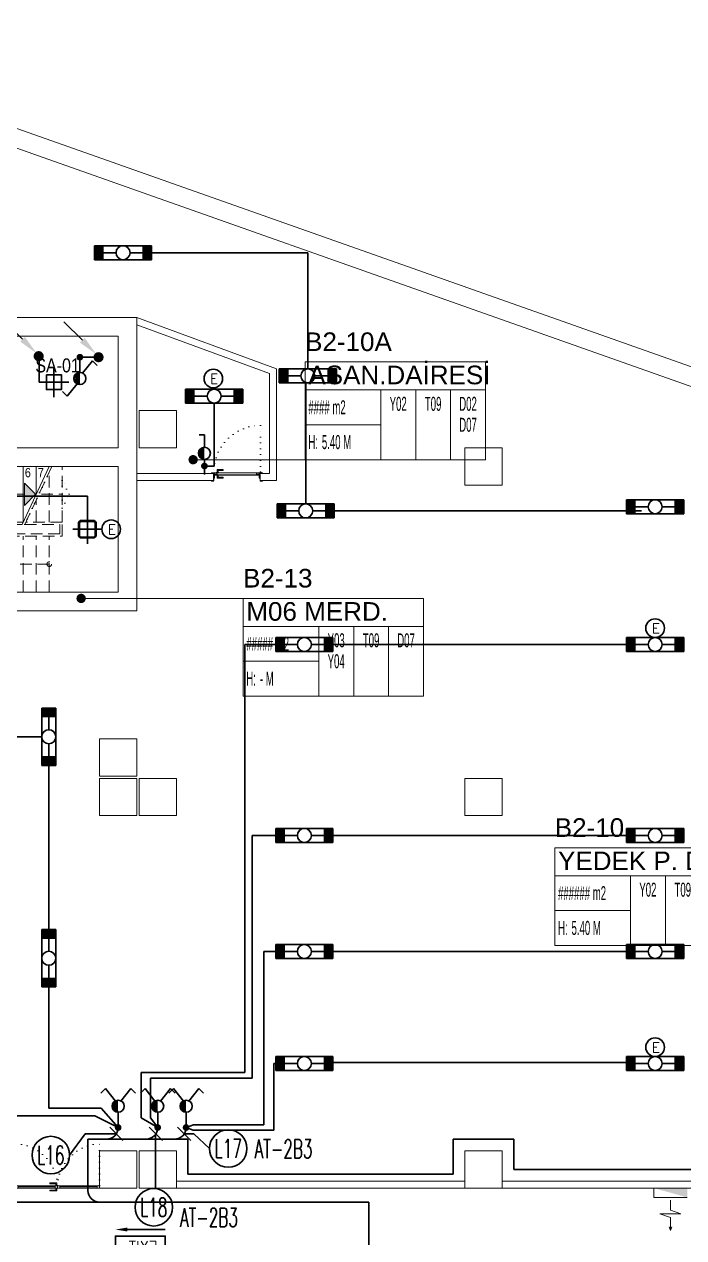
# Model space of a CAD drawing. Header units: metres. Extents: x -13316 to 152404, y -3899 to 30226.
# Drawn here: x 5433 to 6850, y 5013 to 7620 of the extents above; entities that cross this region are included whole.
import ezdxf
from ezdxf.enums import TextEntityAlignment as Align

# ---------------------------------------------------------------- set-up
doc = ezdxf.new("R2010")
doc.units = ezdxf.units.M
doc.header["$LTSCALE"] = 100
doc.header["$MEASUREMENT"] = 0
doc.linetypes.add('DOT2', pattern=[0.125, 0, -0.125])
doc.linetypes.add('HIDDEN', pattern=[0.375, 0.25, -0.125])
doc.layers.get('0').update_dxf_attribs({"color": 9, "lineweight": 9})
for name, color, linetype, lineweight in [('00', 9, 'Continuous', 9), ('01', 9, 'Continuous', 9), ('06B', 9, 'Continuous', 9), ('06D', 9, 'Continuous', 9), ('10', 9, 'Continuous', 9), ('15', 9, 'Continuous', 9), ('19', 9, 'Continuous', 9), ('19D', 9, 'DOT2', 9), ('20', 9, 'DOT2', 9), ('21', 9, 'Continuous', 9), ('21_mahal200', 9, 'Continuous', 9), ('25', 9, 'Continuous', 9), ('32-ekipman', 9, 'Continuous', 9), ('E-1x36 W SIVAÜSTÜ FLUORESAN ARMATÜR (ETANŞ)', 7, 'Continuous', 30), ('E-1x58W ETANŞ FLUORESAN ARMATÜR (DİKEY MONTAJ)', 7, 'Continuous', 30), ('E-1x8 W ÇIKIŞ ARMATÜRÜ (TİP 2)', 7, 'Continuous', 30), ('E-2x18(W) PL DOWNLIGHT ARMATÜR (SIVAÜSTÜ)', 7, 'Continuous', 30), ('E-2x36 W SIVAÜSTÜ FLUORESAN ARMATÜR (ETANŞ)', 7, 'Continuous', 30), ('E-ACİL AYDINLATMA KİTİ', 7, 'Continuous', 30), ('E-ANAHTAR (ETANŞ)', 7, 'Continuous', 30), ('E-KABLO', 7, 'Continuous', 30), ('E-KOMÜTATÖR ANAHTAR (ETANŞ)', 7, 'Continuous', 30), ('E-LINYE', 7, 'Continuous', 30), ('E-VAEVİYEN ANAHTAR (ETANŞ)', 7, 'Continuous', 30), ('E-YUKARIDAN GELEN HAT', 7, 'Continuous', 30)]:
    doc.layers.add(name, color=color, linetype=linetype, lineweight=lineweight)
doc.styles.add('Arial', font='arial.ttf', dxfattribs={"height": 2.5})
doc.styles.add('E-YAZI', font='txttw.shx')
doc.styles.add('MuuM_TEXT-STANDART', font='ARIALN.TTF')
doc.dimstyles.new('MuuM_DIM200', dxfattribs={"dimscale": 20, "dimtxt": 2, "dimasz": 1, "dimexe": 1, "dimexo": 1, "dimgap": 1, "dimtad": 1, "dimdec": 1, "dimrnd": 0.5, "dimdsep": 46, "dimtxsty": 'MuuM_TEXT-STANDART', "dimblk": 'ARCHTICK', "dimcen": 0, "dimdle": 0.15, "dimclrd": 256, "dimclre": 256, "dimclrt": 256, "dimadec": 0, "dimazin": 0, "dimtfac": 5, "dimtdec": 1, "dimtix": 1, "dimtmove": 2, "dimatfit": 3, "dimldrblk": 'DOT', "dimfxl": 3, "dimfxlon": 1, "dimtolj": 1, "dimlwd": -1, "dimlwe": -1, "dimarcsym": 0})

# ---------------------------------------------------------------- blocks, each defined once
blk = doc.blocks.new('_ArchTick')
at = {"color": 0, "linetype": 'ByBlock', "const_width": 0.15}
blk.add_lwpolyline([(-0.5, -0.5), (0.5, 0.5)], dxfattribs=at)
blk = doc.blocks.new('*D648')
at = {"layer": '25', "transparency": 16777216}
for p, q in [((3834.6, 5135), (3754.6, 5135)), ((3774.6, 5135), (3774.6, 5155)), ((3774.6, 5120), (3774.6, 5135)), ((3834.6, 5120), (3754.6, 5120)), ((3774.6, 5120), (3774.6, 5100))]:
    blk.add_line(p, q, dxfattribs=at)
at = {"layer": '25', "transparency": 16777216, "xscale": 20, "yscale": 20, "zscale": 20}
for p, rotation in [((3774.6, 5135), 270), ((3774.6, 5120), 90)]:
    blk.add_blockref('_ArchTick', p, dxfattribs=dict(at, rotation=rotation))
at = {"layer": '25', "transparency": 16777216, "insert": (3734.2, 5127.5), "char_height": 40, "attachment_point": 5, "rotation": 90, "style": 'MuuM_TEXT-STANDART'}
blk.add_mtext('\\A1;15', dxfattribs=at)
blk = doc.blocks.new('_Dot')
at = {"color": 0, "linetype": 'ByBlock', "lineweight": -2}
blk.add_line((-0.5, 0), (-1, 0), dxfattribs=at)
at = {"color": 0, "linetype": 'ByBlock', "const_width": 0.5}
blk.add_lwpolyline([(-0.25, 0, 1), (0.25, 0, 1)], format="xyb", close=True, dxfattribs=at)
blk = doc.blocks.new('100_2x36 W SIVAÜSTÜ FLUORESAN ARMATÜR (ETANŞ)')
at = {"layer": 'E-2x36 W SIVAÜSTÜ FLUORESAN ARMATÜR (ETANŞ)', "color": 4}
for p, q in [((-6.15, 1.5), (6.15, 1.5)), ((-6.15, 1.5), (-6.15, -1.5)), ((-1.5, 0), (-6.15, 0)), ((1.5, 0), (6.15, 0)), ((6.15, 1.5), (6.15, -1.5)), ((-6.15, -1.5), (6.15, -1.5))]:
    blk.add_line(p, q, dxfattribs=at)
blk.add_circle((0, 0), 1.5, dxfattribs=at)
for points in [[(-4.15, 1.5), (-4.15, -1.5), (-6.15, 1.5), (-6.15, -1.5)], [(4.15, 1.5), (4.15, -1.5), (6.15, 1.5), (6.15, -1.5)]]:
    blk.add_solid(points, dxfattribs=at)
blk = doc.blocks.new('100_KOMÜTATÖR ANAHTAR (ETANŞ)')
at = {"layer": 'E-KOMÜTATÖR ANAHTAR (ETANŞ)', "color": 4}
for p, q in [((-1.7, 5.22), (-2.33, 4.62)), ((-0.37, 3.56), (-1.7, 5.22)), ((0.37, 3.56), (1.7, 5.22)), ((1.7, 5.22), (2.33, 4.62)), ((0, 2.05), (0, 0))]:
    blk.add_line(p, q, dxfattribs=at)
at = {"layer": 'E-KOMÜTATÖR ANAHTAR (ETANŞ)', "color": 4, "const_width": 0.81}
blk.add_lwpolyline([(0, 3.27, 0.414214), (-0.41, 2.86, 0.414214), (0, 2.46, 0.414214)], format="xyb", dxfattribs=at)
at = {"layer": 'E-KOMÜTATÖR ANAHTAR (ETANŞ)', "color": 4}
blk.add_circle((0, 2.86), 0.81, dxfattribs=at)
blk = doc.blocks.new('100_ACİL AYDINLATMA KİTİ')
at = {"layer": 'E-ACİL AYDINLATMA KİTİ', "color": 3}
blk.add_circle((0, 0), 1.25, dxfattribs=at)
at = {"layer": 'E-ACİL AYDINLATMA KİTİ', "color": 3, "style": 'E-YAZI'}
blk.add_text('E', height=1.34, dxfattribs=at).set_placement((-0.45, -0.69))
blk = doc.blocks.new('100_1x8 W ÇIKIŞ ARMATÜRÜ (TİP 2)')
at = {"layer": 'E-1x8 W ÇIKIŞ ARMATÜRÜ (TİP 2)', "color": 3}
blk.add_line((1.73, 3.58), (-3.34, 3.58), dxfattribs=at)
at = {"layer": 'E-1x8 W ÇIKIŞ ARMATÜRÜ (TİP 2)', "color": 4}
blk.add_lwpolyline([(-3.34, 0), (3.34, 0), (3.34, 2.7), (-3.34, 2.7)], close=True, dxfattribs=at)
at = {"layer": 'E-1x8 W ÇIKIŞ ARMATÜRÜ (TİP 2)', "color": 3}
blk.add_solid([(1.73, 3.84), (1.73, 3.31), (3.33, 3.58)], dxfattribs=at)
at = {"layer": 'E-1x8 W ÇIKIŞ ARMATÜRÜ (TİP 2)', "color": 3, "style": 'E-YAZI'}
blk.add_text('EXIT', height=1.44, dxfattribs=at).set_placement((-2.33, 0.56))
blk = doc.blocks.new('100_1x58W ETANŞ FLUORESAN ARMATÜR (DİKEY MONTAJ)')
at = {"layer": 'E-1x58W ETANŞ FLUORESAN ARMATÜR (DİKEY MONTAJ)', "color": 4}
for points in [[(0, 2), (0, 2), (0, -2)], [(-2, 0), (2, 0)], [(-1, -1), (1, -1), (1, 1), (-1, 1), (-1, -1)]]:
    blk.add_lwpolyline(points, dxfattribs=at)
blk = doc.blocks.new('100_VAEVİYEN ANAHTAR (ETANŞ)')
at = {"layer": 'E-VAEVİYEN ANAHTAR (ETANŞ)', "color": 4}
for p, q in [((-1.7, 5.22), (-2.33, 4.62)), ((-0.37, 3.56), (-1.7, 5.22)), ((0, 2.05), (0, 0)), ((0.37, 2.16), (1.7, 0.5)), ((1.7, 0.5), (2.33, 1.1))]:
    blk.add_line(p, q, dxfattribs=at)
at = {"layer": 'E-VAEVİYEN ANAHTAR (ETANŞ)', "color": 4, "const_width": 0.81}
blk.add_lwpolyline([(0, 3.27, 0.414214), (-0.41, 2.86, 0.414214), (0, 2.46, 0.414214)], format="xyb", dxfattribs=at)
at = {"layer": 'E-VAEVİYEN ANAHTAR (ETANŞ)', "color": 4}
blk.add_circle((0, 2.86), 0.81, dxfattribs=at)
blk = doc.blocks.new('100_YUKARIDAN GELEN HAT')
at = {"layer": 'E-YUKARIDAN GELEN HAT', "color": 3, "linetype": 'Continuous'}
blk.add_line((2.28, 2.17), (4.75, 4.65), dxfattribs=at)
at = {"layer": 'E-YUKARIDAN GELEN HAT', "color": 4, "linetype": 'Continuous', "const_width": 0.675}
blk.add_lwpolyline([(-0.34, 0, 1), (0.34, 0, 1)], format="xyb", close=True, dxfattribs=at)
at = {"layer": 'E-YUKARIDAN GELEN HAT', "color": 3, "linetype": 'Continuous'}
blk.add_solid([(2.59, 1.86), (1.96, 2.49), (0.37, 0.27)], dxfattribs=at)
blk = doc.blocks.new('100_2x18(W) PL DOWNLIGHT ARMATÜR (SIVAÜSTÜ)')
at = {"layer": 'E-2x18(W) PL DOWNLIGHT ARMATÜR (SIVAÜSTÜ)', "color": 4, "ltscale": 0.4}
for q in [(0, 25), (0, 25), (-25, 0), (-25, 0), (0, -25), (25, 0), (0, -25), (25, 0)]:
    blk.add_line((0, 0), q, dxfattribs=at)
at = {"layer": 'E-2x18(W) PL DOWNLIGHT ARMATÜR (SIVAÜSTÜ)', "color": 4}
for p, q in [((-12, 15), (-15, 12)), ((-15, 12), (-15, -12)), ((-11.4, 13.5), (-13.5, 11.4)), ((-13.5, 11.4), (-13.5, -11.4)), ((12, 15), (-12, 15)), ((11.4, 13.5), (-11.4, 13.5)), ((13.5, 11.4), (11.4, 13.5)), ((15, 12), (12, 15)), ((13.5, -11.4), (13.5, 11.4)), ((15, -12), (15, 12)), ((-15, -12), (-12, -15)), ((-13.5, -11.4), (-11.4, -13.5)), ((-12, -15), (12, -15)), ((-11.4, -13.5), (11.4, -13.5)), ((11.4, -13.5), (13.5, -11.4)), ((12, -15), (15, -12))]:
    blk.add_line(p, q, dxfattribs=at)
blk = doc.blocks.new('100_ANAHTAR (ETANŞ)')
at = {"layer": 'E-ANAHTAR (ETANŞ)', "color": 4}
for p, q in [((0, 5.35), (-0.71, 5.35)), ((0, 3.67), (0, 5.35)), ((0, 2.05), (0, 0))]:
    blk.add_line(p, q, dxfattribs=at)
at = {"layer": 'E-ANAHTAR (ETANŞ)', "color": 4, "const_width": 0.81}
blk.add_lwpolyline([(0, 3.27, 0.414214), (-0.41, 2.86, 0.414214), (0, 2.46, 0.414214)], format="xyb", dxfattribs=at)
at = {"layer": 'E-ANAHTAR (ETANŞ)', "color": 4}
blk.add_circle((0, 2.86), 0.81, dxfattribs=at)
blk = doc.blocks.new('p-kolon_80x80')
blk.add_lwpolyline([(-40, -40), (40, -40), (40, 40), (-40, 40)], close=True)
blk = doc.blocks.new('2.bod.sitatik')
at = {"layer": '01'}
for points in [[(6612.7, -2131.8), (4752.4, -1474.9), (3694.6, -1194.2), (2863.6, 154.4)], [(2885.9, 194.4), (3720.3, -1159.7), (4764.2, -1436.6), (6627.6, -2094.7)]]:
    blk.add_lwpolyline(points, dxfattribs=at)
blk.add_lwpolyline([(4905, -1960), (5355, -1960), (5355, -2240), (5355, -2240), (5355, -2590), (4905, -2590), (4905, -2550), (5315, -2550), (5315, -2280), (4905, -2280), (4905, -2240), (5315, -2240), (5315, -2000), (4905, -2000), (4905, -1960)], close=True, dxfattribs=at)
for p in [(5400, -2200), (6100, -2280), (5315, -2905), (5315, -2990), (5400, -2990), (6100, -2990), (5315, -3790), (5400, -3790), (6100, -3790)]:
    blk.add_blockref('p-kolon_80x80', p, dxfattribs=at)
blk = doc.blocks.new('0_arrowstairs')
blk.add_lwpolyline([(0, 0), (0, -30), (15, 0), (0, 30)], close=True)
blk = doc.blocks.new('p-M01-M02_M03')
at = {"layer": '19'}
h = blk.add_hatch(color=256, dxfattribs=at)
h.dxf.hatch_style = 1
h.paths.add_polyline_path([(186, -201.3), (234, -201.3), (210, -177.2)])
h = blk.add_hatch(color=256, dxfattribs=at)
h.dxf.hatch_style = 1
edge = h.paths.add_edge_path()
edge.add_arc((210, -344), 10, 0, 360)
for points in [[(145, -206.3), (270, -148)], [(145, -206.3), (270, -148)], [(150, -204), (150, -360), (150, -360), (145, -360), (145, -360), (145, -206.3)], [(210, -344), (210, -201.3), (210, -201.3)]]:
    blk.add_lwpolyline(points, dxfattribs=at)
blk.add_lwpolyline([(186, -201.3), (234, -201.3), (210, -177.2)], close=True, dxfattribs=at)
at = {"layer": '19', "linetype": 'Continuous'}
for points in [[(210, -176), (270, -176)], [(150, -204), (270, -204)], [(150, -232), (270, -232)], [(150, -260), (270, -260)], [(150, -288), (270, -288)], [(150, -316), (270, -316)], [(150, -344), (270, -344)]]:
    blk.add_lwpolyline(points, dxfattribs=at)
at = {"layer": '19'}
blk.add_circle((210, -344), 10, dxfattribs=at)
at = {"layer": '19D', "linetype": 'HIDDEN'}
for points in [[(145, -200.7), (145, -125), (125, -125), (125, -125), (125, -387), (120, -387), (120, -120), (120, -120), (150, -120), (150, -198.4)], [(150, -120), (270, -120)], [(210, -165), (210, -120)], [(0, -148), (120, -148)], [(145, -200.7), (270, -142.4)], [(150, -148), (258, -148)], [(0, -176), (120, -176)], [(150, -176), (198, -176)], [(0, -204), (120, -204)], [(0, -232), (120, -232)], [(0, -260), (120, -260)], [(0, -288), (120, -288)], [(0, -316), (120, -316)], [(0, -344), (120, -344)], [(0, -372), (120, -372)]]:
    blk.add_lwpolyline(points, dxfattribs=at)
at = {"layer": '19D', "linetype": 'HIDDEN', "extrusion": (0, 0, -1)}
blk.add_lwpolyline([(-60, -148), (-60, -372)], dxfattribs=at)
at = {"layer": '19D'}
blk.add_lwpolyline([(145, -200.7), (270, -142.4)], dxfattribs=at)
at = {"layer": '19D', "linetype": 'HIDDEN', "extrusion": (0, 0, -1)}
blk.add_circle((-60, -148), 5, dxfattribs=at)
at = {"layer": '19D', "linetype": 'HIDDEN', "extrusion": (0, 0, -1), "zscale": -1, "rotation": 90}
blk.add_blockref('0_arrowstairs', (-210, -120), dxfattribs=at)
at = {"layer": '19D', "linetype": 'HIDDEN', "extrusion": (0, 0, -1), "rotation": 270}
blk.add_blockref('0_arrowstairs', (-60, -372), dxfattribs=at)
blk = doc.blocks.new('YD-72-20')
at = {"linetype": 'Continuous'}
for p, q in [((0, 0.714), (-0.028, 0.634)), ((0, 0.714), (0.028, 0.634)), ((0, 0.434), (0, 0.714)), ((-0.225, 0.355), (0.225, 0.355)), ((-0.225, 0.355), (0, 0.276)), ((0.225, 0.355), (0, 0.434)), ((0, 0.058), (0, 0.276)), ((0.36, 0), (-0.36, 0)), ((0.36, 0), (0.36, -0.2))]:
    blk.add_line(p, q, dxfattribs=at)
blk.add_solid([(0.36, -0.2), (-0.36, 0), (-0.36, -0.2)])
blk = doc.blocks.new('A$C29B32992')
at = {"xscale": 100, "yscale": 100, "zscale": 100, "rotation": 180}
blk.add_blockref('YD-72-20', (6501.4, -6110.1), dxfattribs=at)
blk = doc.blocks.new('gr-p-barel kilitli kapı kolu')
at = {"flags": 128}
for points in [[(-0.9, 0.8), (-0.9, 4.9), (-11.7, 4.9), (-11.7, 6.7), (0.9, 6.7), (0.9, 0.8)], [(-0.8, 5), (0.8, 6.6)]]:
    blk.add_lwpolyline(points, dxfattribs=at)
blk.add_lwpolyline([(-2.75, 0), (-2.75, 0.7), (2.75, 0.7), (2.75, 0)])
blk.add_lwpolyline([(-1.3, 0.7), (1.3, 0.7), (1.3, 0.8), (-1.3, 0.8)], close=True)
blk = doc.blocks.new('prf-scr2')
at = {"linetype": 'DOT2', "ltscale": 10}
blk.add_line((0, 0.2), (0, -1.1), dxfattribs=at)
for p, q in [((-0.1, -0.2), (0.1, -0.3)), ((0.1, -0.2), (-0.1, -0.2)), ((0.1, -0.3), (-0.1, -0.3)), ((-0.1, -0.3), (0.1, -0.4)), ((0.1, -0.4), (-0.1, -0.4)), ((0.1, -0.5), (-0.1, -0.4)), ((-0.1, -0.4), (0.1, -0.4)), ((0.1, -0.6), (-0.1, -0.5)), ((-0.1, -0.5), (0.1, -0.5)), ((-0.1, -0.6), (0.1, -0.7)), ((0.1, -0.6), (-0.1, -0.6)), ((-0.1, -0.6), (0.1, -0.6)), ((-0.1, -0.7), (0.1, -0.8)), ((0.1, -0.7), (-0.1, -0.7)), ((-0.1, -0.8), (0.1, -0.8)), ((0.1, -0.8), (-0.1, -0.8)), ((0.1, -0.2), (0, -0.1)), ((0, -0.2), (0.1, -0.2))]:
    blk.add_line(p, q)
blk.add_lwpolyline([(0.2, 0), (-0.2, 0), (-0.2, 0), (-0.1, -0.1), (0.1, -0.1), (0.2, 0), (0.2, 0)], close=True)
for points in [[(0.2, 0), (-0.2, 0)], [(-0.1, -0.1), (-0.1, -0.2), (-0.1, -0.2), (-0.1, -0.2), (-0.1, -0.2), (-0.1, -0.3), (-0.1, -0.3), (-0.1, -0.3), (-0.1, -0.3), (-0.1, -0.4), (-0.1, -0.4), (-0.1, -0.4), (-0.1, -0.4), (-0.1, -0.4), (-0.1, -0.5), (-0.1, -0.5), (-0.1, -0.5), (-0.1, -0.5), (-0.1, -0.5), (-0.1, -0.5), (-0.1, -0.6), (-0.1, -0.6), (-0.1, -0.6), (-0.1, -0.6), (-0.1, -0.6), (-0.1, -0.7), (-0.1, -0.7), (-0.1, -0.7), (-0.1, -0.7), (-0.1, -0.7), (-0.1, -0.8), (-0.1, -0.8), (-0.1, -0.8), (-0.1, -0.8), (0, -0.9), (0, -0.9), (0, -0.9), (0.1, -0.8), (0.1, -0.8), (0.1, -0.7), (0.1, -0.7), (0.1, -0.7), (0.1, -0.7), (0.1, -0.7), (0.1, -0.7), (0.1, -0.6), (0.1, -0.6), (0.1, -0.6), (0.1, -0.6), (0.1, -0.6), (0.1, -0.5), (0.1, -0.5), (0.1, -0.5), (0.1, -0.5), (0.1, -0.4), (0.1, -0.4), (0.1, -0.4), (0.1, -0.4), (0.1, -0.4), (0.1, -0.3), (0.1, -0.3), (0.1, -0.3), (0.1, -0.3), (0.1, -0.3), (0.1, -0.3), (0.1, -0.2), (0.1, -0.2), (0.1, -0.2), (0.1, -0.2), (0.1, -0.2), (0.1, -0.1)]]:
    blk.add_lwpolyline(points)
blk = doc.blocks.new('K-SAC-01')
at = {"layer": '10'}
for points in [[(-4.6, 16.2, -0.414214), (-4.5, 16.3), (-0.1, 16.3, -0.414214), (0, 16.2), (0, 5.9), (0.2, 5.9), (0.2, 16.2, 0.414214), (-0.1, 16.5), (-4.5, 16.5, 0.414214), (-4.8, 16.2), (-4.8, 15.3, 0.414214), (-4.5, 15), (-3.4, 15), (-3.4, 15.2), (-4.5, 15.2, -0.414214), (-4.6, 15.3)], [(0.2, 10.3, -0.414214), (0.5, 10.6), (1.5, 10.6, -0.414214), (1.8, 10.3), (1.8, 3.9, -0.414214), (1.5, 3.6, -0.414214), (1.2, 3.9), (1.2, 4.8), (0.2, 4.8), (0.2, -1.2, -0.414214), (-0.1, -1.5), (-4.5, -1.5, -0.414214), (-4.8, -1.2), (-4.8, -0.3, -0.414214), (-4.5, 0), (-3.4, 0), (-3.4, -0.2), (-4.5, -0.2, 0.414214), (-4.6, -0.3), (-4.6, -1.2, 0.414214), (-4.5, -1.3), (-0.1, -1.3, 0.414214), (0, -1.2), (0, 5), (1.4, 5), (1.4, 3.9, 0.414214), (1.5, 3.8, 0.414214), (1.6, 3.9), (1.6, 10.3, 0.414214), (1.5, 10.4), (0.5, 10.4, 0.414214), (0.4, 10.3), (0.4, 9.4), (0.2, 9.4)], [(-0.4, -2), (1, -1.4), (1, 1.5), (1.2, 1.5), (1.2, -1.5), (-0.3, -2.2, -14.796002)], [(99.8, 10.3, 0.414214), (99.5, 10.6), (98.5, 10.6, 0.414214), (98.2, 10.3), (98.2, 3.9, 0.414214), (98.5, 3.6, 0.414214), (98.8, 3.9), (98.8, 4.8), (99.8, 4.8), (99.8, -1.2, 0.414214), (100.1, -1.5), (104.5, -1.5, 0.414214), (104.8, -1.2), (104.8, -0.3, 0.414214), (104.5, 0), (103.4, 0), (103.4, -0.2), (104.5, -0.2, -0.414214), (104.6, -0.3), (104.6, -1.2, -0.414214), (104.5, -1.3), (100.1, -1.3, -0.414214), (100, -1.2), (100, 5), (98.6, 5), (98.6, 3.9, -0.414214), (98.5, 3.8, -0.414214), (98.4, 3.9), (98.4, 10.3, -0.414214), (98.5, 10.4), (99.5, 10.4, -0.414214), (99.6, 10.3), (99.6, 9.4), (99.8, 9.4)], [(104.6, 16.2, 0.414214), (104.5, 16.3), (100.1, 16.3, 0.414214), (100, 16.2), (100, 5.9), (99.8, 5.9), (99.8, 16.2, -0.414214), (100.1, 16.5), (104.5, 16.5, -0.414214), (104.8, 16.2), (104.8, 15.3, -0.414214), (104.5, 15), (103.4, 15), (103.4, 15.2), (104.5, 15.2, 0.414214), (104.6, 15.3)]]:
    blk.add_lwpolyline(points, format="xyb", close=True, dxfattribs=at)
for points in [[(98.8, 0.1), (98.8, 2.1), (99.1, 2.1), (99.1, 3.2), (1.5, 3.2), (1.5, 2.1), (1.8, 2.1), (1.8, 0.1), (1.5, 0.1), (1.5, 1.9), (1.2, 1.9), (1.2, 3.5), (99.4, 3.5), (99.4, 1.9), (99.1, 1.9), (99.1, 0.1)], [(98.8, 2.1), (98.8, 0.1), (99.4, 0.1), (99.4, -1.5), (1.2, -1.5), (1.2, 0.1), (1.8, 0.1), (1.8, 2.1), (2.1, 2.1), (2.1, -0.1), (1.5, -0.1), (1.5, -1.2), (99.1, -1.2), (99.1, -0.1), (98.5, -0.1), (98.5, 2.1), (98.8, 2.1)]]:
    blk.add_lwpolyline(points, dxfattribs=at)
for points in [[(2.1, 3), (8.1, 3), (8.1, -1), (2.1, -1)], [(2.4, 2.7), (7.8, 2.7), (7.8, -0.7), (2.4, -0.7)], [(98.5, 3), (92.5, 3), (92.5, -1), (98.5, -1)], [(98.2, 2.7), (92.8, 2.7), (92.8, -0.7), (98.2, -0.7)]]:
    blk.add_lwpolyline(points, close=True, dxfattribs=at)
blk.add_circle((-0.9, -2.5), 0.55, dxfattribs=at)
at = {"layer": '20', "linetype": 'HIDDEN'}
for points in [[(-0.2, -1.3), (-0.2, 0), (-1.7, 0), (-1.7, -1.3)], [(-0.4, -2), (-0.4, -0.2), (-1.5, -0.2), (-1.5, -2)]]:
    blk.add_lwpolyline(points, dxfattribs=at)
at = {"layer": '20'}
blk.add_lwpolyline([(-0.9, -2.5), (-0.9, -102.9)], dxfattribs=at)
blk.add_arc((-0.9, -2.5), 100.4, 270, 1.5131, dxfattribs=at)
at = {"layer": '06B'}
blk.add_blockref('gr-p-barel kilitli kapı kolu', (91.4, 3.5), dxfattribs=at)
at = {"layer": '06B', "xscale": -1, "rotation": 180}
blk.add_blockref('gr-p-barel kilitli kapı kolu', (91.4, -1.5), dxfattribs=at)
at = {"layer": '10', "xscale": -1, "rotation": 90}
blk.add_blockref('prf-scr2', (1.5, 1), dxfattribs=at)
at = {"layer": '10', "rotation": 270}
blk.add_blockref('prf-scr2', (99.1, 1.2), dxfattribs=at)
blk = doc.blocks.new('0_roomno2')
blk.add_lwpolyline([(19.38, -10.5), (0, -10.5), (0, 0), (19.38, 0)], close=True)
for points in [[(0, -3), (19.38, -3)], [(8.12, -3), (8.12, -10.5)], [(11.88, -3), (11.88, -10.5)], [(15.62, -3), (15.62, -10.5)], [(0, -6.75), (8.12, -6.75)]]:
    blk.add_lwpolyline(points)
at = {"style": 'MuuM_TEXT-STANDART', "width": 0.6}
blk.add_text('H:', height=1.5, dxfattribs=at).set_placement((0.35, -8.61), align=Align.MIDDLE_LEFT)
at = {"style": 'Arial'}
blk.add_attdef('ODANO', (0, 1.17), '', height=2, dxfattribs=at)
blk.add_attdef('MEKANADI', text='', height=2, dxfattribs=at).set_placement((0.35, -3), align=Align.BOTTOM_LEFT)
at = {"style": 'MuuM_TEXT-STANDART', "width": 0.6}
for tag, p in [('YER01', (10, -4.5)), ('TAVAN01', (13.75, -4.5)), ('DUVAR01', (17.5, -4.5)), ('YER02', (10, -6.75)), ('TAVAN02', (13.75, -6.75)), ('DUVAR02', (17.5, -6.75)), ('YER03', (10, -9)), ('TAVAN03', (13.75, -9)), ('DUVAR03', (17.5, -9))]:
    blk.add_attdef(tag, text='', height=1.5, dxfattribs=at).set_placement(p, align=Align.MIDDLE_CENTER)
for tag, p in [('M2', (0.35, -4.88)), ('TEMIZTAVANYUKSEKLIGI', (1.8, -8.61))]:
    blk.add_attdef(tag, text='', height=1.5, dxfattribs=at).set_placement(p, align=Align.MIDDLE_LEFT)
blk = doc.blocks.new('p-al-01_a')
at = {"layer": '06B'}
for points in [[(-5, -88.6), (-11.2, -88.6), (-11.2, -73.6), (-9.4, -73.6), (-9.4, -86.4), (-9.4, -86.4), (-5, -86.4), (-5, -88.6)], [(0, -88.6), (6.2, -88.6), (6.2, -73.6), (4.4, -73.6), (4.4, -86.4), (4.4, -86.4), (0, -86.4), (0, -88.6)]]:
    blk.add_lwpolyline(points, dxfattribs=at)
at = {"layer": '06D'}
for p, q in [((-5, -86.9), (-5, -5)), ((0, -5), (0, -86.9)), ((-5, -93.1), (-5, -175)), ((0, -175), (0, -93.1))]:
    blk.add_line(p, q, dxfattribs=at)
at = {"layer": '10'}
for points in [[(-5, 0), (0, 0), (0, -5), (-5, -5)], [(-5, -85), (0, -85), (0, -90), (-5, -90)], [(-5, -95), (0, -95), (0, -90), (-5, -90)], [(-5, -180), (0, -180), (0, -175), (-5, -175)]]:
    blk.add_lwpolyline(points, close=True, dxfattribs=at)
at = {"layer": '15'}
for points in [[(-2.5, -5), (-2.5, -85)], [(-2.5, -175), (-2.5, -95)]]:
    blk.add_lwpolyline(points, dxfattribs=at)
at = {"layer": '20'}
for points in [[(-5.3, 0), (-94.9, 0)], [(-5.3, -180), (-94.9, -180)], [(-5, -180), (-94.9, -180)]]:
    blk.add_lwpolyline(points, dxfattribs=at)
for centre, start, end in [((-1.5, 3.4), 182.0745, 267.6937), ((-1.5, -183.4), 92.3063, 177.9255)]:
    blk.add_arc(centre, 93.5, start, end, dxfattribs=at)
blk = doc.blocks.new('2.bod.Mimari')
at = {"layer": '00'}
for points in [[(5620, -2295), (5620, -2310), (5655, -2310), (5655, -2070.2), (5355, -1960), (5355, -1975.98), (5640, -2080.67), (5640, -2295), (5620, -2295)], [(5355, -2310), (5520, -2310), (5520, -2295), (5355, -2295)], [(6060, -3815), (5440, -3815), (5440, -3830), (6060, -3830), (6060, -3815)], [(6740, -3815), (6140, -3815), (6140, -3830), (6740, -3830), (6740, -3815)]]:
    blk.add_lwpolyline(points, dxfattribs=at)
at = {"rotation": 180}
blk.add_blockref('K-SAC-01', (5620, -2295), dxfattribs=at)
at = {"xscale": -1}
for name, p, rotation in [('p-M01-M02_M03', (5315, -2550), 270), ('p-al-01_a', (5095, -3830), 90)]:
    blk.add_blockref(name, p, dxfattribs=dict(at, rotation=rotation))
at = {"layer": '21_mahal200'}
ref = blk.add_blockref('0_roomno2', (5716.63, -2055.64), dxfattribs=dict(at, xscale=20, yscale=20, zscale=20))
ref.add_attrib('ODANO', 'B2-10A', (5716.63, -2032.24), dxfattribs={"layer": '0', "height": 40, "style": 'Arial'})
ref.add_attrib('MEKANADI', 'ASAN.DAİRESİ', dxfattribs={"layer": '0', "height": 40, "style": 'Arial'}).set_placement((5723.63, -2115.64), align=Align.BOTTOM_LEFT)
ref.add_attrib('M2', '#### m2', dxfattribs={"layer": '0', "height": 30, "style": 'MuuM_TEXT-STANDART', "width": 0.6}).set_placement((5723.63, -2153.14), align=Align.MIDDLE_LEFT)
ref.add_attrib('TEMIZTAVANYUKSEKLIGI', '5.40 M', dxfattribs={"layer": '0', "height": 30, "style": 'MuuM_TEXT-STANDART', "width": 0.6}).set_placement((5752.63, -2227.79), align=Align.MIDDLE_LEFT)
ref.add_attrib('YER01', 'Y02', dxfattribs={"layer": '0', "height": 30, "style": 'MuuM_TEXT-STANDART', "width": 0.6}).set_placement((5916.63, -2145.64), align=Align.MIDDLE_CENTER)
ref.add_attrib('TAVAN01', 'T09', dxfattribs={"layer": '0', "height": 30, "style": 'MuuM_TEXT-STANDART', "width": 0.6}).set_placement((5991.63, -2145.64), align=Align.MIDDLE_CENTER)
ref.add_attrib('DUVAR01', 'D02', dxfattribs={"layer": '0', "height": 30, "style": 'MuuM_TEXT-STANDART', "width": 0.6}).set_placement((6066.63, -2145.64), align=Align.MIDDLE_CENTER)
ref.add_attrib('DUVAR02', 'D07', dxfattribs={"layer": '0', "height": 30, "style": 'MuuM_TEXT-STANDART', "width": 0.6}).set_placement((6066.63, -2190.64), align=Align.MIDDLE_CENTER)
ref = blk.add_blockref('0_roomno2', (5583.4, -2563.52), dxfattribs=dict(at, xscale=20, yscale=20, zscale=20))
ref.add_attrib('ODANO', 'B2-13', (5583.4, -2540.12), dxfattribs={"layer": '0', "height": 40, "style": 'Arial'})
ref.add_attrib('MEKANADI', 'M06 MERD.', dxfattribs={"layer": '0', "height": 40, "style": 'Arial'}).set_placement((5590.4, -2623.52), align=Align.BOTTOM_LEFT)
ref.add_attrib('M2', '##### m2', dxfattribs={"layer": '0', "height": 30, "style": 'MuuM_TEXT-STANDART', "width": 0.6}).set_placement((5590.4, -2661.02), align=Align.MIDDLE_LEFT)
ref.add_attrib('TEMIZTAVANYUKSEKLIGI', '- M', dxfattribs={"layer": '0', "height": 30, "style": 'MuuM_TEXT-STANDART', "width": 0.6}).set_placement((5619.4, -2735.67), align=Align.MIDDLE_LEFT)
ref.add_attrib('YER01', 'Y03', dxfattribs={"layer": '0', "height": 30, "style": 'MuuM_TEXT-STANDART', "width": 0.6}).set_placement((5783.4, -2653.52), align=Align.MIDDLE_CENTER)
ref.add_attrib('TAVAN01', 'T09', dxfattribs={"layer": '0', "height": 30, "style": 'MuuM_TEXT-STANDART', "width": 0.6}).set_placement((5858.4, -2653.52), align=Align.MIDDLE_CENTER)
ref.add_attrib('DUVAR01', 'D07', dxfattribs={"layer": '0', "height": 30, "style": 'MuuM_TEXT-STANDART', "width": 0.6}).set_placement((5933.4, -2653.52), align=Align.MIDDLE_CENTER)
ref.add_attrib('YER02', 'Y04', dxfattribs={"layer": '0', "height": 30, "style": 'MuuM_TEXT-STANDART', "width": 0.6}).set_placement((5783.4, -2698.52), align=Align.MIDDLE_CENTER)
ref = blk.add_blockref('0_roomno2', (6252.96, -3099.14), dxfattribs=dict(at, xscale=20, yscale=20, zscale=20))
ref.add_attrib('ODANO', 'B2-10', (6252.96, -3075.74), dxfattribs={"layer": '0', "height": 40, "style": 'Arial'})
ref.add_attrib('MEKANADI', 'YEDEK P. D.', dxfattribs={"layer": '0', "height": 40, "style": 'Arial'}).set_placement((6259.96, -3159.14), align=Align.BOTTOM_LEFT)
ref.add_attrib('M2', '###### m2', dxfattribs={"layer": '0', "height": 30, "style": 'MuuM_TEXT-STANDART', "width": 0.6}).set_placement((6259.96, -3196.64), align=Align.MIDDLE_LEFT)
ref.add_attrib('TEMIZTAVANYUKSEKLIGI', '5.40 M', dxfattribs={"layer": '0', "height": 30, "style": 'MuuM_TEXT-STANDART', "width": 0.6}).set_placement((6288.96, -3271.3), align=Align.MIDDLE_LEFT)
ref.add_attrib('YER01', 'Y02', dxfattribs={"layer": '0', "height": 30, "style": 'MuuM_TEXT-STANDART', "width": 0.6}).set_placement((6452.96, -3189.14), align=Align.MIDDLE_CENTER)
ref.add_attrib('TAVAN01', 'T09', dxfattribs={"layer": '0', "height": 30, "style": 'MuuM_TEXT-STANDART', "width": 0.6}).set_placement((6527.96, -3189.14), align=Align.MIDDLE_CENTER)
ref.add_attrib('DUVAR01', 'D02', dxfattribs={"layer": '0', "height": 30, "style": 'MuuM_TEXT-STANDART', "width": 0.6}).set_placement((6602.96, -3189.14), align=Align.MIDDLE_CENTER)
ref.add_attrib('DUVAR02', 'D07', dxfattribs={"layer": '0', "height": 30, "style": 'MuuM_TEXT-STANDART', "width": 0.6}).set_placement((6602.96, -3234.14), align=Align.MIDDLE_CENTER)
at = {"layer": '32-ekipman'}
blk.add_blockref('A$C29B32992', (0, 2260.12), dxfattribs=at)
at = {"layer": '21', "style": 'MuuM_TEXT-STANDART'}
blk.add_text('SA-01', height=30, dxfattribs=at).set_placement((5137.19, -2078.04))
for s, p in [('6', (5127.39, -2303.38)), ('7', (5155.39, -2303.38))]:
    blk.add_text(s, height=20, dxfattribs=at).set_placement(p, align=Align.RIGHT)
at = {"layer": '21_mahal200'}
for points in [[(5476.08, -2265.64), (5716.63, -2265.64)], [(5235.47, -2563.52), (5583.4, -2563.52)]]:
    blk.add_leader(points, dimstyle='MuuM_DIM200', override={"dimasz": 1, "dimfxl": 10}, dxfattribs=at)

msp = doc.modelspace()

# ---------------------------------------------------------------- linework, layer by layer
at = {"layer": 'E-1x36 W SIVAÜSTÜ FLUORESAN ARMATÜR (ETANŞ)', "color": 6}
for p, q in [((5706.98, 7128.98), (6042.58, 7128.98)), ((6042.58, 6879.59), (6042.58, 7128.98)), ((6037.9, 6589.35), (6037.9, 6849.59)), ((6099.4, 6574.35), (6759.06, 6574.35)), ((5907.32, 6287.48), (5907.32, 5368.15)), ((5973.5, 6287.48), (5907.32, 6287.48)), ((6096.5, 6287.48), (6726.98, 6287.48)), ((5259.9, 6089.32), (5470.89, 6089.32)), ((5485.89, 6027.82), (5485.89, 5675.03)), ((5922.55, 5877.38), (5922.55, 5356.15)), ((5973.5, 5877.38), (5922.55, 5877.38)), ((6096.5, 5877.38), (6726.98, 5877.38)), ((5973.5, 5628.19), (5947.75, 5628.19)), ((5947.75, 5628.19), (5947.75, 5255.77)), ((6726.98, 5628.19), (6096.5, 5628.19)), ((5485.89, 5552.03), (5485.89, 5291.85)), ((5969.26, 5387.48), (5969.23, 5244.67)), ((5973.5, 5387.48), (5969.26, 5387.48)), ((6726.98, 5389.37), (6096.5, 5389.37)), ((5907.32, 5368.15), (5684.56, 5368.15)), ((5684.56, 5368.15), (5684.56, 5270.59)), ((5704.19, 5356.15), (5704.19, 5270.59)), ((5922.55, 5356.15), (5704.19, 5356.15)), ((5485.89, 5291.85), (5598.4, 5291.85)), ((5598.4, 5291.85), (5635, 5250)), ((5720, 5250), (5684.56, 5270.59)), ((5720, 5250), (5704.19, 5270.59)), ((5796.52, 5255.77), (5780.99, 5250)), ((5796.29, 5244.4), (5780.99, 5250)), ((5969.26, 5244.67), (5796.29, 5244.4)), ((5947.75, 5255.77), (5796.52, 5255.77))]:
    msp.add_line(p, q, dxfattribs=at)
at = {"layer": 'E-1x36 W SIVAÜSTÜ FLUORESAN ARMATÜR (ETANŞ)', "color": 7}
msp.add_line((5715.49, 5238.5), (5715.49, 5118.67), dxfattribs=at)
at = {"layer": 'E-KABLO', "color": 6}
for p, q in [((5464.99, 6904.5), (5464.99, 6850.84)), ((5552.78, 6904.5), (5592.86, 6904.5)), ((5841.14, 6805.78), (5841.14, 6670.78)), ((5841.14, 6670.78), (5820.34, 6670.78)), ((5568.83, 6606.08), (5193.74, 6606.08)), ((5568.83, 6566.08), (5568.83, 6606.08)), ((5585, 5275), (5236.49, 5275)), ((5585, 5275), (5635, 5250)), ((5695, 5225), (5785, 5225)), ((5785, 5225), (5785, 5150)), ((6355, 5225), (6485, 5225)), ((6355, 5225), (6355, 5150)), ((6485, 5225), (6485, 5160)), ((6355, 5150), (5785, 5150)), ((6485, 5160), (7035, 5160))]:
    msp.add_line(p, q, dxfattribs=at)
at = {"layer": 'E-KABLO', "color": 5}
for p, q in [((5610, 5225), (5570, 5225)), ((5570, 5115), (5570, 5225)), ((5695, 5225), (5610, 5225)), ((5595, 5090), (4790, 5090)), ((6173.83, 5090), (5595, 5090)), ((6173.83, 4329.07), (6173.83, 5090))]:
    msp.add_line(p, q, dxfattribs=at)
at = {"layer": 'E-KABLO', "color": 4, "linetype": 'Continuous', "const_width": 7.2}
for points in [[(5556.38, 6904.5, -1), (5549.18, 6904.5, -1)], [(5823.94, 6670.78, -1), (5816.74, 6670.78, -1)], [(5638.6, 5250, -1), (5631.4, 5250, -1)], [(5723.6, 5250, -1), (5716.4, 5250, -1)], [(5784.59, 5250, -1), (5777.39, 5250, -1)]]:
    msp.add_lwpolyline(points, format="xyb", close=True, dxfattribs=at)
at = {"layer": 'E-KABLO', "color": 6}
for centre in [(5610, 5250), (5695, 5250), (5755.99, 5250)]:
    msp.add_arc(centre, 25, 270, 0, dxfattribs=at)
at = {"layer": 'E-KABLO', "color": 5}
msp.add_arc((5595, 5115), 25, 180, 270, dxfattribs=at)
at = {"layer": 'E-LINYE', "color": 7, "linetype": 'Continuous'}
for p, q in [((5616.83, 5250.53), (5645.11, 5222.25)), ((5701.83, 5250.53), (5730.11, 5222.25)), ((5762.81, 5250.53), (5791.1, 5222.25)), ((5530.64, 5190.88), (5564.34, 5236.39)), ((5564.34, 5236.39), (5630.97, 5236.39)), ((5797.6, 5236.39), (5776.96, 5236.39)), ((5831.3, 5204.87), (5797.6, 5236.39))]:
    msp.add_line(p, q, dxfattribs=at)
for centre in [(5871.54, 5204.87), (5490.4, 5190.88), (5711.47, 5078.75)]:
    msp.add_circle(centre, 40.25, dxfattribs=at)

# ---------------------------------------------------------------- block references
for name in ['2.bod.sitatik', '2.bod.Mimari']:
    msp.add_blockref(name, (320, 8950))
at = {"layer": 'E-1x58W ETANŞ FLUORESAN ARMATÜR (DİKEY MONTAJ)', "xscale": -16, "yscale": 16, "zscale": 16, "rotation": 180}
msp.add_blockref('100_1x58W ETANŞ FLUORESAN ARMATÜR (DİKEY MONTAJ)', (5496.99, 6850.84), dxfattribs=at)
at = {"layer": 'E-1x8 W ÇIKIŞ ARMATÜRÜ (TİP 2)', "xscale": -16, "yscale": 16, "zscale": 16}
msp.add_blockref('100_1x8 W ÇIKIŞ ARMATÜRÜ (TİP 2)', (5682.63, 4973.73), dxfattribs=at)
at = {"layer": 'E-2x18(W) PL DOWNLIGHT ARMATÜR (SIVAÜSTÜ)', "color": 6, "xscale": 1.243104, "yscale": 1.243104, "zscale": 1.243104, "rotation": 90}
msp.add_blockref('100_2x18(W) PL DOWNLIGHT ARMATÜR (SIVAÜSTÜ)', (5568.83, 6535), dxfattribs=at)
at = {"layer": 'E-2x36 W SIVAÜSTÜ FLUORESAN ARMATÜR (ETANŞ)', "xscale": 10, "yscale": 10, "zscale": 10}
for p in [(5645.48, 7128.98), (6042.58, 6864.59), (5841.14, 6820.78), (6788.48, 6583.37), (6037.9, 6574.35), (6035, 6287.48), (6788.48, 6287.48), (6035, 5877.38), (6788.48, 5877.38), (6035, 5628.19), (6788.48, 5628.19), (6035, 5387.48), (6788.48, 5387.48)]:
    msp.add_blockref('100_2x36 W SIVAÜSTÜ FLUORESAN ARMATÜR (ETANŞ)', p, dxfattribs=at)
at = {"layer": 'E-2x36 W SIVAÜSTÜ FLUORESAN ARMATÜR (ETANŞ)', "xscale": 10, "yscale": 10, "zscale": 10, "rotation": 270}
for p in [(5485.89, 6089.32), (5485.89, 5613.53)]:
    msp.add_blockref('100_2x36 W SIVAÜSTÜ FLUORESAN ARMATÜR (ETANŞ)', p, dxfattribs=at)
at = {"layer": 'E-ACİL AYDINLATMA KİTİ', "xscale": 16, "yscale": 16, "zscale": 16}
for p in [(5839.48, 6858.61), (5619.92, 6535), (6788.48, 6322.5), (6788.48, 5422.5)]:
    msp.add_blockref('100_ACİL AYDINLATMA KİTİ', p, dxfattribs=at)
at = {"layer": 'E-ANAHTAR (ETANŞ)', "xscale": 16, "yscale": 16, "zscale": 16}
msp.add_blockref('100_ANAHTAR (ETANŞ)', (5820.34, 6652.33), dxfattribs=at)
at = {"layer": 'E-KOMÜTATÖR ANAHTAR (ETANŞ)', "xscale": 16, "yscale": 16, "zscale": 16}
for p in [(5635, 5250), (5720, 5250), (5780.99, 5250)]:
    msp.add_blockref('100_KOMÜTATÖR ANAHTAR (ETANŞ)', p, dxfattribs=at)
at = {"layer": 'E-VAEVİYEN ANAHTAR (ETANŞ)', "xscale": -16, "yscale": 16, "zscale": 16, "rotation": 180}
msp.add_blockref('100_VAEVİYEN ANAHTAR (ETANŞ)', (5552.78, 6904.5), dxfattribs=at)
at = {"layer": 'E-YUKARIDAN GELEN HAT', "xscale": 16, "yscale": 16, "zscale": 16, "rotation": 90}
for p in [(5464.3, 6906.73), (5592.86, 6904.5)]:
    msp.add_blockref('100_YUKARIDAN GELEN HAT', p, dxfattribs=at)

# ---------------------------------------------------------------- texts
at = {"layer": 'E-LINYE', "color": 3, "linetype": 'Continuous', "style": 'E-YAZI', "width": 0.6}
for s, p in [('L17', (5871.54, 5204.87)), ('AT-2B3', (5990.26, 5204.27)), ('L16', (5490.4, 5190.88)), ('L18', (5711.47, 5078.75)), ('AT-2B3', (5830.19, 5056.96))]:
    msp.add_text(s, height=40, dxfattribs=at).set_placement(p, align=Align.MIDDLE_CENTER)

# ---------------------------------------------------------------- dimensions: what is measured, and where the dimension line sits
at = {"layer": '25'}
dim = msp.add_linear_dim(base=(3774.6, 5135), p1=(3980, 5120), p2=(13637.29, 5135), angle=90, dimstyle='MuuM_DIM200', dxfattribs=at)
dim.commit()
dim.dimension.update_dxf_attribs({"geometry": '*D648', "text_midpoint": (3734.18, 5127.5)})

doc.saveas('drawing.dxf')
